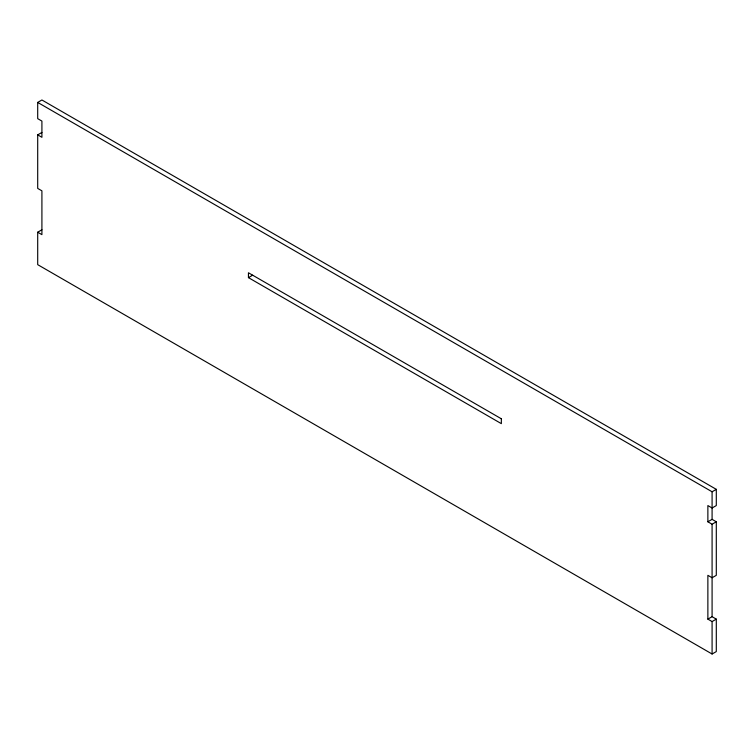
<?xml version="1.0" encoding="UTF-8"?>
<svg xmlns="http://www.w3.org/2000/svg" width="754" height="754" viewBox="0 0 754 754"><rect width="100%" height="100%" fill="white"/><g stroke="black" fill="none" stroke-linecap="round" stroke-linejoin="round"><path stroke-width="1.13" d="M37.7 232.213L41.913 234.645L41.913 190.837L37.7 188.406L37.7 134.872L41.913 137.303L41.913 121.083L37.7 118.651L37.7 102.421L41.913 99.99L716.3 489.346L716.3 505.566L712.087 507.998L707.874 505.566L707.874 521.787L712.087 524.228L716.3 521.787L716.3 575.33L712.087 577.762L707.874 575.33L707.874 619.128L712.087 621.56L716.3 619.128L716.3 651.579L712.087 654.01L37.7 264.654L37.7 232.213L41.913 229.772M37.7 134.872L41.913 132.44M501.476 418.856L248.443 272.769L248.443 277.632L252.656 275.201M37.7 102.421L712.087 491.778L716.3 489.346M707.874 521.787L712.087 519.355L716.3 521.787M707.874 619.128L712.087 616.697L716.3 619.128M248.443 277.632L501.344 423.644L501.344 418.772M712.087 491.778L712.087 519.355M712.087 524.228L712.087 616.697M712.087 621.56L712.087 654.01"/></g></svg>
